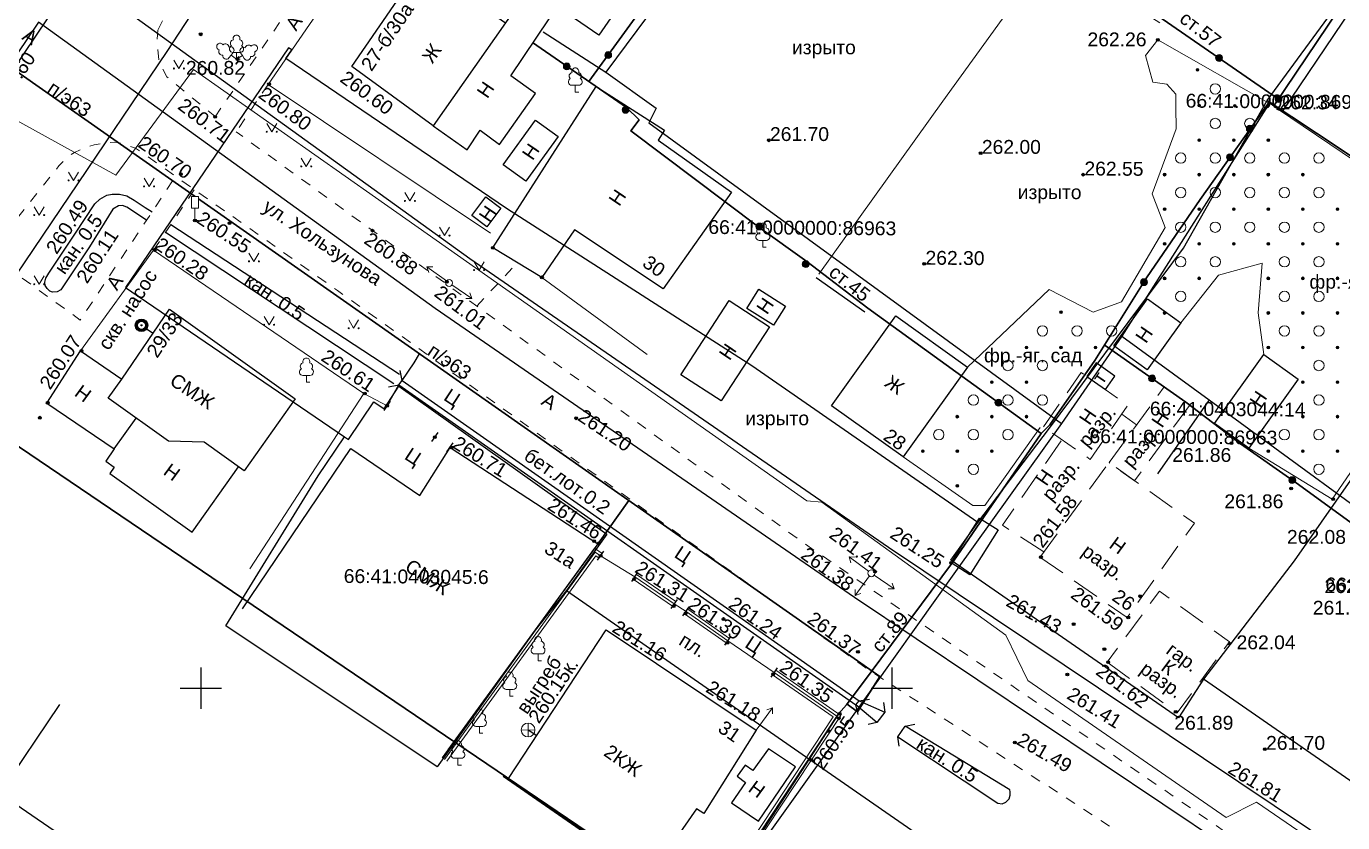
# Model space of a CAD drawing. Header units: metres. Extents: x -1448899 to 1563798, y -293564 to 398817.
# Drawn here: x 40487.4 to 40582.6, y 36890.3 to 36947.9 of the extents above; entities that cross this region are included whole.
import ezdxf
from ezdxf.enums import TextEntityAlignment as Align

# ---------------------------------------------------------------- set-up
doc = ezdxf.new("R2010")
doc.units = ezdxf.units.M
doc.set_wipeout_variables(frame=1)
doc.header["$PDMODE"] = 32
doc.header["$PDSIZE"] = 0.2
doc.linetypes.add('atp_1.5x1.5', pattern=[3, 1.5, -1.5])
doc.linetypes.add('atp_2x1', pattern=[3, 2, -1])
for name, color, linetype in [('C', 134, 'Continuous'), ('LABELS', 254, 'Continuous'), ('P', 94, 'Continuous'), ('T', 1, 'Continuous'), ('Z', 30, 'Continuous'), ('Автодорожное хозяйство', 7, 'Continuous'), ('Газопроводы', 7, 'Continuous'), ('граница ск ЕКБ', 7, 'Continuous'), ('Здания и строения', 7, 'Continuous'), ('Кабели низкого напряжения', 7, 'Continuous'), ('кадастр', 7, 'Continuous'), ('Крышки колодцев', 7, 'Continuous'), ('Объекты электропередачи', 7, 'Continuous'), ('Ограждения', 7, 'Continuous'), ('Отметка', 7, 'Continuous'), ('Пикет', 7, 'Continuous'), ('Растительность', 7, 'Continuous'), ('Сетка координат', 7, 'Continuous')]:
    doc.layers.add(name, color=color, linetype=linetype)
doc.styles.get("Standard").update_dxf_attribs({"font": 'arial.ttf'})
doc.styles.add('Бм431', font='')
doc.styles.get('Бм431').set_extended_font_data('Bm431', italic=True)
doc.linetypes.add('atp_0x1', pattern='A,0,[133,ltypeshp.shx,S=0.05,R=0,X=0,Y=0],-1', length=1)
doc.linetypes.add('atp_119_3', pattern='A,4,-2,[131,ltypeshp.shx,S=0.45,R=90,X=0.45,Y=-0.45],8,[131,ltypeshp.shx,S=0.45,R=-90,X=-0.45,Y=0.45],-2,4', length=20)
doc.linetypes.add('atp_121_g', pattern='A,8,-0.6,["Г",Бм431,S=2,R=0,X=0,Y=-1],-2.3,24', length=34.9)
doc.linetypes.add('atp_122_g', pattern='A,2,-2,3,-0.6,["Г",Бм431,S=2,R=0,X=0,Y=-1],-2.8,3,-2,8,-2,8,-2,6', length=41.4)
doc.linetypes.add('atp_472', pattern='A,0,-8,[130,ltypeshp.shx,S=0.4,R=0,X=0,Y=0],0', length=8)
doc.linetypes.add('atp_474_1a', pattern='A,1,-0.4,[133,ltypeshp.shx,S=0.1,R=0,X=0,Y=0],0.0001,[133,ltypeshp.shx,S=0.2,R=0,X=-0.1,Y=0],0,[133,ltypeshp.shx,S=0.3,R=0,X=-0.2,Y=0],0.0001,[133,ltypeshp.shx,S=0.4,R=0,X=-0.3,Y=0],0,[133,ltypeshp.shx,S=0.5,R=0,X=-0.4,Y=0],0.0001,[130,ltypeshp.shx,S=0.25,R=0,X=0.1,Y=0.75],-0.6,3', length=5.0003)
doc.linetypes.add('atp_475_1', pattern='A,2.5,[130,ltypeshp.shx,S=0.4,R=0,X=0,Y=0.4],2.5', length=5)

# ---------------------------------------------------------------- blocks, each defined once
blk = doc.blocks.new('A$C441d7248')
at = {"layer": 'граница ск ЕКБ', "color": 5, "lineweight": 30}
blk.add_lwpolyline([(216.791, 5.82), (307.271, 137.682), (92.911, 286.428), (0, 152.622), (216.791, 5.82)], dxfattribs=at)
blk = doc.blocks.new('atp_390a')
at = {"color": 0, "linetype": 'ByBlock', "lineweight": -2}
for points in [[(0, 0.99), (-0.51, 0.99)], [(0, 0.99), (0.51, 0.99)], [(0, 0), (0, 0.99)], [(0.5, 0), (0, 0)]]:
    blk.add_lwpolyline(points, dxfattribs=at)
for centre, start, end in [((-0.51, 1.49), 115.6346, 270), ((-0.39, 2.32), 97.9406, 227.8197), ((0, 3), 90, 202.242), ((0, 3), 337.758, 90), ((0.39, 2.32), 312.1803, 82.0594), ((0.51, 1.49), 270, 64.3654)]:
    blk.add_arc(centre, 0.5, start, end, dxfattribs=at)
blk = doc.blocks.new('atp_184')
at = {"color": 0, "linetype": 'ByBlock', "lineweight": -2}
blk.add_wipeout([(-0.5, 3.5), (-0.5, 1.8), (0.5, 1.8), (0.5, 3.5)], dxfattribs=at)
blk.add_lwpolyline([(-0.5, 3.5), (-0.5, 1.8), (0.5, 1.8), (0.5, 3.5)], close=True, dxfattribs=at)
blk.add_lwpolyline([(0.5, 0), (0, 0), (0, 1.8)], dxfattribs=at)
blk = doc.blocks.new('atp_409')
at = {"color": 0, "linetype": 'ByBlock', "lineweight": -2}
blk.add_circle((0, 0), 0.75, dxfattribs=at)
blk = doc.blocks.new('atp_410')
at = {"linetype": 'ByBlock', "lineweight": -2}
h = blk.add_hatch(color=0, dxfattribs=at)
edge = h.paths.add_edge_path()
edge.add_arc((0, 0), 0.2, 0, 360)
at = {"color": 0, "linetype": 'ByBlock', "lineweight": -2}
blk.add_circle((0, 0), 0.2, dxfattribs=at)
blk = doc.blocks.new('atp_106a')
at = {"color": 0, "linetype": 'ByBlock', "lineweight": -2}
blk.add_circle((0, 0), 0.5, dxfattribs=at)
blk = doc.blocks.new('atp_115c')
at = {"color": 0, "linetype": 'ByBlock', "lineweight": -2}
for points in [[(3.29, -0.5), (4, 0), (3.29, 0.5)], [(0.5, 0), (4, 0)]]:
    blk.add_lwpolyline(points, dxfattribs=at)
blk = doc.blocks.new('atp_107a')
at = {"linetype": 'ByBlock', "lineweight": -2}
h = blk.add_hatch(color=0, dxfattribs=at)
edge = h.paths.add_edge_path()
edge.add_arc((0, 0), 0.5, 0, 360)
at = {"color": 0, "linetype": 'ByBlock', "lineweight": -2}
blk.add_circle((0, 0), 0.5, dxfattribs=at)
blk = doc.blocks.new('atp_416')
at = {"color": 0, "linetype": 'ByBlock', "lineweight": -2}
blk.add_lwpolyline([(0.72, 1.2), (0, 0), (-0.72, 1.2)], dxfattribs=at)
for centre in [(-0.72, 0), (0.72, 0)]:
    blk.add_circle(centre, 0.075, dxfattribs=at)
blk = doc.blocks.new('atp_115a')
at = {"color": 0, "linetype": 'ByBlock', "lineweight": -2}
for points in [[(0, 0), (4, 0)], [(3.29, -0.5), (4, 0), (3.29, 0.5)]]:
    blk.add_lwpolyline(points, dxfattribs=at)
blk = doc.blocks.new('atp_117kb')
at = {"color": 0, "linetype": 'ByBlock', "lineweight": -2}
for points in [[(-1, 0), (1, 0)], [(0, 1), (0, -1)]]:
    blk.add_lwpolyline(points, dxfattribs=at)
blk.add_circle((0, 0), 1, dxfattribs=at)
blk = doc.blocks.new('A$C0BB7152E')
at = {"layer": 'C', "linetype": 'Continuous'}
blk.add_lwpolyline([(1532987.29, 387405.49), (1532970.42, 387416.99), (1532968.64, 387414.18), (1532952.06, 387425.45), (1532954, 387428.19), (1532937.56, 387439.38), (1532919.74, 387450.61), (1532903.68, 387461.34), (1532904.1, 387461.96), (1532903.87, 387462.12), (1532892.2, 387444.69), (1532892.66, 387444.39), (1532908.14, 387434.03), (1532908.43, 387433.82), (1532910.24, 387436.57), (1532910.99, 387436.06), (1532912.05, 387437.71), (1532927.16, 387427.14), (1532924.28, 387423.03), (1532941.74, 387411.13), (1532958.49, 387399.71)], dxfattribs=at)
at = {"layer": 'P', "linetype": 'Continuous'}
for points in [[(1532991.97, 387447.52), (1532980.07, 387455.36), (1532974.7, 387458.86), (1532996.37, 387488.86), (1532998.06, 387491.86), (1533013.5, 387481.25), (1533011.75, 387478.56), (1532999.07, 387458.3)], [(1532991.97, 387447.52), (1532976.91, 387425.58), (1532970.42, 387416.99), (1532968.64, 387414.18), (1532952.06, 387425.45), (1532954, 387428.19), (1532959.13, 387435.04), (1532968.73, 387448.12), (1532974.7, 387458.86), (1532980.07, 387455.36)], [(1532908.14, 387434.03), (1532908.43, 387433.82), (1532910.24, 387436.57), (1532910.99, 387436.06), (1532912.05, 387437.71), (1532927.16, 387427.14), (1532924.28, 387423.03), (1532922.05, 387420.15), (1532915.03, 387410.2), (1532899.65, 387420.28), (1532906.26, 387431.18)]]:
    blk.add_lwpolyline(points, close=True, dxfattribs=at)
at = {"layer": 'T', "linetype": 'Continuous'}
for points in [[(1532998.66, 387492.8), (1532996.67, 387489.36), (1532994.01, 387485.38), (1532988.73, 387477.56), (1532975.79, 387458.08), (1532974.89, 387458.71), (1532964.32, 387441.74), (1532959.99, 387435.38), (1532952.54, 387424.79)], [(1532935.04, 387482.18), (1532940.02, 387478.55), (1532926.85, 387460.52)], [(1532922.29, 387463.41), (1532926.85, 387460.52), (1532930.51, 387457.95), (1532929.97, 387456.9), (1532959.99, 387435.38)], [(1532964.32, 387441.74), (1532970.68, 387437.17), (1532986.99, 387425.45), (1533008.43, 387411.35), (1533015.12, 387407.17), (1533014.16, 387405.94), (1533018.49, 387402.89), (1533027.71, 387396.06), (1533026.51, 387393.61), (1533026.6, 387393.56)], [(1532970.68, 387437.17), (1532966.98, 387431.8)], [(1532952.54, 387424.79), (1532945.03, 387414.09)], [(1532887.66, 387414.51), (1532883.37, 387408.06), (1532906.2, 387392.66), (1532907.38, 387391.8), (1532918.6, 387384.05), (1532923.2, 387381.46)], [(1532945.03, 387414.09), (1532937.59, 387403.5), (1532923.2, 387381.46), (1532910.93, 387362.83), (1532913.79, 387360.83), (1532923.42, 387354.25), (1532924.8, 387353.36), (1532927.82, 387350.79), (1532927.11, 387349.65), (1532943.01, 387338.64), (1532943.42, 387339.33), (1532947.4, 387336.7), (1532948.05, 387336.26), (1532947.01, 387334.31)]]:
    blk.add_lwpolyline(points, dxfattribs=at)
at = {"layer": 'Z', "linetype": 'Continuous'}
for points in [[(1533097.19, 387762.94), (1533070.58, 387723.24), (1533071.56, 387707.06), (1533055.42, 387680.86), (1533041.73, 387657.54), (1533027.45, 387637.63), (1533010.33, 387631.95), (1532946.15, 387540.01), (1532918.03, 387497.47), (1532895.06, 387461.77), (1532867.1, 387419.72), (1532845.93, 387387.45), (1532828.37, 387398.97), (1532849.58, 387431.3), (1532877.48, 387473.27), (1532900.43, 387508.95), (1532928.77, 387551.81), (1532997.11, 387649.69), (1533014.37, 387655.41), (1533024.11, 387669), (1533037.42, 387691.68), (1533050.2, 387712.42), (1533049.2, 387729.04), (1533079.74, 387774.63)], [(1532937.63, 387547.37), (1532908.06, 387504.07), (1532884.93, 387469.12), (1532857.09, 387427.06), (1532841.7, 387403.78), (1532845.04, 387401.56), (1532860.43, 387424.85), (1532888.27, 387466.9), (1532911.39, 387501.83), (1532940.93, 387545.11)]]:
    blk.add_lwpolyline(points, close=True, dxfattribs=at)
for points in [[(1533022.06, 387485.81), (1532975.56, 387516.78), (1532937.66, 387542.26), (1532910.87, 387501.15), (1532888.21, 387467.49), (1532917.11, 387446.98), (1532947.56, 387426.35), (1533026.55, 387374.35)], [(1533021.37, 387372.47), (1532945.12, 387422.69), (1532914.63, 387443.35), (1532885.77, 387463.83), (1532859.8, 387424.7), (1532844.12, 387401.76), (1532839.62, 387397.85), (1532837.99, 387399.02), (1532840.89, 387404.12), (1532856.47, 387426.93), (1532882.45, 387466.06), (1532858.83, 387481.1), (1532819.82, 387507.65)]]:
    blk.add_lwpolyline(points, dxfattribs=at)
at = {"layer": 'LABELS'}
for s, p in [('66:41:0000000:86963', (1532975.6, 387458.795)), ('66:41:0000000:86963', (1532941.14, 387449.395)), ('66:41:0403044:14', (1532972.015, 387436.52)), ('66:41:0000000:86963', (1532968.83, 387434.485)), ('66:41:0403045:6', (1532913.405, 387423.955)), ('66:41:0000000:86963', (1532985.985, 387423.9))]:
    blk.add_text(s, height=1, dxfattribs=at).set_placement(p, align=Align.MIDDLE_CENTER)
blk = doc.blocks.new('A$C0ab4c2d5')
for points in [[(62.442, 168.577), (64.446, 171.484), (69.653, 167.895), (67.649, 164.988)], [(55.673, 158.428), (49.795, 162.705), (54.851, 170.075), (60.914, 165.881)], [(73.596, 140.429), (77.093, 145.791), (80, 143.896), (76.503, 138.534)], [(78.359, 145.223), (79.23, 146.604), (81.157, 145.388), (80.286, 144.007)], [(104.912, 142.508), (107.352, 145.913), (109.775, 144.178), (107.335, 140.772)], [(84.501, 138.186), (89.134, 144.674), (94.319, 140.972), (89.686, 134.484)], [(102.959, 140.296), (104.317, 139.353), (104.997, 140.332), (103.639, 141.275)], [(112.19, 136.893), (115.761, 141.888), (118.253, 140.106), (114.682, 135.111)], [(61.121, 111.233), (68.196, 121.975), (79.042, 114.732), (75.25, 108.694), (74.732, 109.049), (71.311, 104.15)]]:
    blk.add_lwpolyline(points, close=True)
for points in [[(55.673, 158.428), (58.142, 156.691), (59.077, 158.099), (60.477, 157.079), (63.079, 160.76), (61.283, 162.037), (64.068, 166.147), (62.083, 167.599), (60.914, 165.881)], [(34.939, 151.605), (33.509, 152.552), (33.192, 152.67), (32.91, 152.626), (32.497, 152.398), (30.804, 149.67), (28.736, 146.565), (28.462, 146.429), (28.138, 146.402), (27.929, 146.464), (27.734, 146.666), (27.61, 146.882), (27.586, 147.128), (27.641, 147.403), (27.863, 147.765), (29.746, 150.596), (31.193, 152.771), (31.566, 153.114), (32.054, 153.403), (32.439, 153.484), (32.971, 153.484), (33.521, 153.35), (34.034, 153.058), (34.845, 152.508), (35.331, 152.196)], [(52.83, 139.763), (36.299, 150.698)], [(86.907, 144.955), (83.384, 147.443)], [(52.435, 139.559), (53.197, 139.708), (53.421, 140.005), (53.281, 140.739)], [(53.421, 140.005), (86.486, 116.854)], [(53.197, 139.708), (86.262, 116.558)], [(57.101, 135.509), (56.638, 134.857)], [(41.866, 123.497), (49.724, 135.091), (54.704, 131.705), (56.912, 135.164), (67.576, 128.207), (56.744, 113.299)], [(56.912, 135.164), (56.903, 135.231)], [(86.415, 115.861), (86.262, 116.558), (86.486, 116.854), (87.238, 116.965)], [(87.777, 115.272), (86.262, 116.558)], [(86.486, 116.854), (88.358, 116.031)], [(88.251, 116.72), (88.358, 116.031), (87.777, 115.272), (87.147, 115.149)], [(89.397, 113.582), (89.292, 114.249), (89.811, 115.02), (90.509, 115.152)], [(89.292, 114.249), (96.514, 109.451), (96.828, 109.408), (97.091, 109.53), (97.34, 109.775), (97.414, 110.019), (97.427, 110.264), (97.383, 110.408), (89.811, 115.02)], [(79.21, 108.137), (81.878, 112.079), (79.942, 113.39), (78.808, 111.806), (78.247, 112.207), (77.665, 111.393), (78.279, 110.953), (77.262, 109.474), (79.21, 108.137)]]:
    blk.add_lwpolyline(points)
for points, elevation in [([(63.544, 147.465), (59.992, 149.596), (67.457, 161.266), (72.409, 158.098), (71.958, 157.394), (77.246, 153.62), (72.312, 146.629), (65.886, 150.906), (63.544, 147.465)], 260.873), ([(27.711, 138.382), (30.165, 142.146), (33.136, 140.112), (36.593, 145.163), (45.699, 138.69), (41.999, 133.484), (39.105, 135.542), (36.524, 135.621), (32.401, 138.556), (32.154, 138.732), (33.136, 140.112)], 259.593), ([(52.349, 138.2), (53.197, 139.708), (53.421, 140.005), (54.292, 141.285), (54.685, 141.936)], 260.609), ([(27.711, 138.382), (32.599, 135.063), (34.183, 137.288)], 259.593), ([(52.565, 138.504), (52.103, 137.852)], 260.609), ([(56.019, 136.24), (55.557, 135.588)], 260.63), ([(32.599, 135.063), (31.989, 134.165), (32.603, 133.749), (32.282, 133.277), (38.247, 129.054), (41.598, 133.769)], 259.593)]:
    blk.add_lwpolyline(points, dxfattribs=dict(elevation=elevation))
at = {"elevation": 261.247}
blk.add_lwpolyline([(93.143, 126.82), (95.196, 130.065), (96.558, 129.203), (94.506, 125.958)], close=True, dxfattribs=at)
blk.add_point((106.829, 124.406))
at = {"layer": 'Автодорожное хозяйство', "color": 7, "linetype": 'atp_1.5x1.5', "lineweight": 15, "ltscale": 0.5, "flags": 128}
for points in [[(39.898, 159.08), (50.293, 174.235), (74.232, 209.044), (80.115, 217.431), (80.213, 217.999), (74.298, 221.938)], [(39.985, 159.03), (36.406, 161.969), (35.836, 163.087), (35.696, 164.513), (35.761, 165.337)], [(43.726, 161.417), (41.419, 157.991)], [(160.197, 81.726), (157.417, 78.267), (156.868, 77.583), (156.429, 77.583), (149.495, 82.382), (82.59, 128.181), (41.419, 157.991)], [(58.83, 145.385), (61.768, 148.53)]]:
    blk.add_lwpolyline(points, dxfattribs=at)
at = {"layer": 'Автодорожное хозяйство', "color": 7, "linetype": 'atp_0x1', "lineweight": 15, "ltscale": 0.5, "flags": 128}
for points in [[(67.788, 127.34), (70.262, 125.812)], [(73.111, 123.854), (73.973, 123.312)], [(76.996, 121.196), (80.344, 118.899)]]:
    blk.add_lwpolyline(points, dxfattribs=at)
at = {"layer": 'Газопроводы', "linetype": 'atp_121_g', "lineweight": 30, "ltscale": 0.5, "flags": 128}
blk.add_lwpolyline([(94.427, 212.68), (106.164, 203.268), (101.9, 196.166), (111.372, 189.275), (104.808, 178.592), (100.798, 172.326), (100.382, 171.72), (116.832, 160.357)], dxfattribs=at)
at = {"layer": 'Газопроводы', "linetype": 'atp_121_g', "lineweight": 30, "ltscale": 0.5, "elevation": 262.406, "flags": 128}
for points in [[(66.94, 161.621), (78.402, 177.417), (83.24, 183.531), (83.949, 184.801), (82.994, 185.505), (89.072, 194.943), (86.335, 196.722), (87.911, 199.119), (87.648, 199.292)], [(129.208, 178.282), (128.505, 177.456), (127.554, 176.338), (125.377, 172.695), (121.229, 166.87), (116.498, 159.863), (116.15, 160.127), (111.153, 153.1), (107.291, 147.432), (103.55, 141.457), (100.286, 136.793), (99.654, 136.177), (93.315, 126.951), (93.229, 126.834)], [(26.13, 173.184), (20.853, 165.632), (87.988, 118.611), (86.366, 116.052), (85.612, 116.616)], [(62.864, 164.436), (69.67, 159.743), (70.574, 158.866), (69.982, 158.058), (79.232, 151.105), (82.703, 148.613), (87.109, 145.243), (93.478, 140.642), (99.654, 136.177)], [(104.3, 142.54), (110.123, 138.451), (114.082, 135.439), (118.103, 132.613), (133.474, 121.445), (141.395, 115.441), (149.951, 109.451), (152.594, 107.542), (154.991, 105.989), (154.159, 104.631), (167.731, 94.598), (159.832, 84.206), (160.567, 83.563), (159.005, 81.449), (150.28, 69.209), (156.19, 65.276), (154.407, 62.721), (165.267, 55.063), (164.766, 54.521), (155.949, 42.022)], [(67.396, 90.106), (79.328, 107.182), (85.002, 115.898)], [(60.743, 111.407), (75.171, 101.401)]]:
    blk.add_lwpolyline(points, dxfattribs=at)
at = {"layer": 'Газопроводы', "ltscale": 0.5}
for points in [[(60.737, 155.603), (63.081, 158.833), (64.718, 157.645), (62.375, 154.415)], [(58.463, 151.948), (59.488, 153.292), (60.576, 152.462), (59.551, 151.118)]]:
    blk.add_lwpolyline(points, close=True, dxfattribs=at)
at = {"layer": 'Газопроводы', "linetype": 'atp_122_g', "lineweight": 30, "ltscale": 0.5, "flags": 128}
blk.add_lwpolyline([(67.643, 128.237), (69.816, 131.339)], dxfattribs=at)
at = {"layer": 'Газопроводы', "ltscale": 0.5}
for points in [[(67.56, 127.011), (68.016, 127.668)], [(70.034, 125.483), (70.49, 126.14)], [(72.883, 123.525), (73.339, 124.182)], [(73.744, 122.983), (74.201, 123.64)], [(76.767, 120.867), (77.224, 121.524)], [(80.116, 118.57), (80.572, 119.227)], [(62.539, 114.74), (63.161, 114.331)]]:
    blk.add_lwpolyline(points, dxfattribs=at)
at = {"layer": 'Газопроводы', "linetype": 'atp_122_g', "lineweight": 30, "ltscale": 0.5, "elevation": 262.406, "flags": 128}
blk.add_lwpolyline([(93.172, 126.758), (87.349, 118.94), (85.568, 116.558), (85.008, 115.905)], dxfattribs=at)
at = {"layer": 'Здания и строения', "color": 7, "linetype": 'atp_2x1', "lineweight": 15, "flags": 128}
for points in [[(99.821, 136.66), (102.546, 140.583), (105.939, 138.226), (103.213, 134.303)], [(104.571, 134.077), (108.565, 139.545), (110.399, 138.205), (106.422, 132.759)], [(99.572, 127.232), (105.889, 122.869), (110.741, 129.683), (104.571, 134.077)], [(104.433, 119.639), (109.504, 115.98), (113.283, 121.12), (108.212, 124.779)]]:
    blk.add_lwpolyline(points, close=True, dxfattribs=at)
for points in [[(105.486, 137.573), (106.555, 136.793)], [(99.856, 127.621), (96.858, 129.545), (101.157, 135.732)]]:
    blk.add_lwpolyline(points, dxfattribs=at)
at = {"layer": 'Кабели низкого напряжения', "linetype": 'atp_119_3', "lineweight": 15, "ltscale": 0.5, "flags": 128}
blk.add_lwpolyline([(9.794, 144.366), (14.688, 152.159), (21.058, 161.264), (32.71, 154.867), (38.34, 162.484), (51.491, 153.244), (76.534, 135.651), (82.717, 131.309), (83.782, 131.211), (97.092, 121.601), (98.696, 118.309), (113.051, 108.413), (115.244, 109.528), (158.713, 79.723), (163.088, 76.754), (165.963, 80.987)], dxfattribs=at)
at = {"layer": 'Ограждения', "color": 7, "linetype": 'atp_474_1a', "lineweight": 15, "ltscale": 0.5, "elevation": 262.406, "flags": 128}
for points in [[(51.687, 172.978), (43.726, 161.417), (59.81, 150.663)], [(52.334, 138.178), (50.654, 139.058), (42.416, 126.385)]]:
    blk.add_lwpolyline(points, dxfattribs=at)
at = {"layer": 'Ограждения', "color": 7, "linetype": 'atp_475_1', "lineweight": 15, "ltscale": 0.5, "elevation": 262.406, "flags": 128}
for points in [[(108.24, 165.876), (100.32, 170.946), (92.537, 160.198), (83.574, 147.692)], [(50.654, 139.058), (35.447, 149.439), (30.165, 142.146)]]:
    blk.add_lwpolyline(points, dxfattribs=at)
at = {"layer": 'Ограждения', "color": 7, "linetype": 'atp_474_1a', "lineweight": 15, "ltscale": 0.5, "flags": 128}
blk.add_lwpolyline([(63.544, 147.465), (71.161, 141.888)], dxfattribs=at)
at = {"layer": 'Ограждения', "color": 7, "linetype": 'Continuous', "lineweight": 15, "ltscale": 0.5, "flags": 128}
for points in [[(67.899, 127.506), (67.34, 127.882), (56.329, 112.727)], [(67.676, 127.174), (67.436, 127.335), (56.652, 112.492)]]:
    blk.add_lwpolyline(points, dxfattribs=at)
at = {"layer": 'Ограждения', "color": 7, "linetype": 'atp_472', "lineweight": 15, "ltscale": 0.5, "flags": 128}
blk.add_lwpolyline([(67.788, 127.34), (67.388, 127.609), (56.49, 112.61)], dxfattribs=at)
at = {"layer": 'Ограждения', "color": 7, "linetype": 'atp_472', "lineweight": 15, "ltscale": 0.5, "elevation": 262.406, "flags": 128}
for points in [[(73.111, 123.854), (70.262, 125.812)], [(76.996, 121.196), (73.973, 123.312)], [(75.338, 101.291), (84.883, 115.747), (80.344, 118.899)]]:
    blk.add_lwpolyline(points, dxfattribs=at)
at = {"layer": 'Ограждения', "color": 7, "linetype": 'Continuous', "lineweight": 15, "ltscale": 0.5, "elevation": 262.406, "flags": 128}
for points in [[(73.224, 124.019), (70.375, 125.977)], [(72.998, 123.689), (70.149, 125.647)], [(76.881, 121.032), (73.858, 123.148)], [(77.11, 121.36), (74.087, 123.476)], [(75.505, 101.181), (85.158, 115.8), (80.458, 119.063)], [(75.171, 101.401), (84.609, 115.694), (80.23, 118.734)]]:
    blk.add_lwpolyline(points, dxfattribs=at)
at = {"layer": 'Пикет', "color": 0}
for p in [(38.852, 165.04, 260.889), (108.091, 164.633), (41.517, 163.243, 260.819), (43.798, 161.426, 260.801), (39.898, 159.08, 260.707), (116.818, 159.664, 262.336), (79.952, 157.376), (95.282, 156.449, 262.968), (37.408, 154.927, 260.695), (102.699, 154.89, 262.558), (40.94, 151.385, 262.697), (51.291, 150.843), (59.992, 149.596, 260.86), (35.52, 149.448, 260.279), (91.2, 148.438, 262.303), (63.544, 147.465, 260.873), (30.238, 142.155, 260.095), (50.727, 139.067, 260.571), (27.784, 138.391, 260.07), (52.334, 138.178, 260.609), (27.209, 137.32, 260.105), (66.012, 137.276, 261.198), (55.788, 135.914, 260.63), (113.434, 135.478, 261.862), (56.984, 135.173, 260.707), (117.754, 132.196, 261.859), (120.782, 131.435, 261.917), (67.328, 128.386, 261.457), (67.643, 128.237, 261.422), (67.788, 127.34, 261.402), (93.143, 126.82, 261.247), (99.645, 127.241, 261.579), (70.222, 125.656, 261.314), (72.346, 124.729, 261.311), (73.071, 123.698, 261.419), (73.931, 123.157, 261.392), (105.962, 122.879, 261.59), (76.672, 122.762, 261.241), (102.01, 122.385, 261.426), (76.954, 121.041, 261.389), (113.282, 120.981, 262.046), (86.404, 120.394, 261.373), (104.232, 120.582, 261.456), (104.506, 119.648, 261.622), (80.277, 118.776, 261.353), (101.553, 118.75, 261.409), (85.023, 115.587, 260.941), (85.081, 115.914, 260.951), (109.393, 116.055, 261.891), (84.283, 114.665, 260.908), (97.757, 113.835, 261.494), (115.842, 113.357, 261.697), (83.028, 112.585, 260.815)]:
    blk.add_point(p, dxfattribs=at)
at = {"layer": 'Растительность', "color": 7, "linetype": 'atp_0x1', "lineweight": 15, "flags": 128}
for points in [[(116.553, 159.821), (108.091, 164.633), (107.196, 163.514), (107.742, 161.584), (108.749, 161.43), (109.393, 160.717), (109.407, 159.766), (109.43, 158.199), (107.686, 153.511), (108.618, 151.076), (105.465, 145.705), (103.424, 144.953), (100.236, 146.6), (94.319, 140.972)], [(114.682, 135.111), (120.709, 131.426), (132.728, 148.869), (116.745, 159.655)], [(109.775, 144.178), (112.495, 147.627), (115.652, 148.487), (115.365, 144.901), (115.761, 141.888)], [(89.686, 134.484), (94.726, 130.973), (95.585, 130.962), (99.589, 136.611)]]:
    blk.add_lwpolyline(points, dxfattribs=at)
at = {"layer": 'кадастр', "rotation": 359.5536696139991}
blk.add_blockref('A$C0BB7152E', (-1535830.425, -375345.193), dxfattribs=at)
at = {"layer": 'Объекты электропередачи', "color": 7, "linetype": 'Continuous', "lineweight": 15}
for name, p, xscale, yscale, zscale, rotation in [('atp_107a', (68.334, 163.542, 262.406), 0.4999999999999996, 0.4999999999999996, 0.4999999999999996, 321.2733548779389), ('atp_107a', (65.341, 162.721, 262.406), 0.4999999999999996, 0.4999999999999996, 0.4999999999999996, 321.2733548779389), ('atp_107a', (112.527, 163.331), 0.4999999999999996, 0.4999999999999996, 0.4999999999999996, 321.2733548779389), ('atp_107a', (116.832, 160.357), 0.4999999999999996, 0.4999999999999996, 0.4999999999999996, 321.2733548779389), ('atp_107a', (69.589, 159.577), 0.4999999999999996, 0.4999999999999996, 0.4999999999999996, 321.2733548779389), ('atp_107a', (114.754, 158.218), 0.4999999999999996, 0.4999999999999996, 0.4999999999999996, 321.2733548779389), ('atp_107a', (113.319, 156.146, 262.406), 0.4999999999999996, 0.4999999999999996, 0.4999999999999996, 321.2733548779389), ('atp_107a', (79.274, 151.145), 0.4999999999999996, 0.4999999999999996, 0.4999999999999996, 321.2733548779389), ('atp_107a', (82.626, 148.423), 0.4999999999999996, 0.4999999999999996, 0.4999999999999996, 321.2733548779389), ('atp_107a', (107.096, 147.12, 262.406), 0.4999999999999996, 0.4999999999999996, 0.4999999999999996, 321.2733548779389), ('atp_107a', (107.685, 140.163, 262.406), 0.4999999999999996, 0.4999999999999996, 0.4999999999999996, 321.2733548779389), ('atp_107a', (96.566, 138.409, 262.406), 0.4999999999999996, 0.4999999999999996, 0.4999999999999996, 321.2733548779389), ('atp_107a', (117.828, 132.806, 262.406), 0.4999999999999996, 0.4999999999999996, 0.4999999999999996, 321.2733548779389), ('atp_115a', (79.042, 114.732), 0.5000000000000001, 0.5000000000000001, 0.5000000000000001, 53.68949793650098)]:
    blk.add_blockref(name, p, dxfattribs=dict(at, xscale=xscale, yscale=yscale, zscale=zscale, rotation=rotation))
at = {"layer": 'Растительность', "color": 7, "linetype": 'Continuous', "lineweight": 15, "xscale": 0.5, "yscale": 0.5, "zscale": 0.5}
for name, p in [('atp_390a', (41.448, 163.231)), ('atp_416', (37.276, 162.566)), ('atp_390a', (65.956, 160.864)), ('atp_410', (110.972, 162.466)), ('atp_409', (112.254, 161.093)), ('atp_410', (111.092, 159.893)), ('atp_410', (113.675, 159.874)), ('atp_416', (43.993, 157.99)), ('atp_409', (112.254, 158.593)), ('atp_409', (114.754, 158.593)), ('atp_410', (111.092, 157.393)), ('atp_410', (113.592, 157.393)), ('atp_410', (116.092, 157.393)), ('atp_409', (109.754, 156.093)), ('atp_409', (112.254, 156.093)), ('atp_409', (114.754, 156.093)), ('atp_409', (117.254, 156.093)), ('atp_409', (119.754, 156.093)), ('atp_416', (46.493, 155.49)), ('atp_416', (29.653, 154.475)), ('atp_416', (35.122, 154.039)), ('atp_410', (108.592, 154.893)), ('atp_410', (111.092, 154.893)), ('atp_410', (113.592, 154.893)), ('atp_410', (116.092, 154.893)), ('atp_410', (118.592, 154.893)), ('atp_416', (53.993, 152.99)), ('atp_409', (109.754, 153.593)), ('atp_409', (112.254, 153.593)), ('atp_409', (114.754, 153.593)), ('atp_409', (117.254, 153.593)), ('atp_409', (119.754, 153.593)), ('atp_416', (27.17, 151.97)), ('atp_410', (108.592, 152.393)), ('atp_410', (111.092, 152.393)), ('atp_410', (113.592, 152.393)), ('atp_410', (116.092, 152.393)), ('atp_410', (118.592, 152.393)), ('atp_410', (121.092, 152.393)), ('atp_409', (109.754, 151.093)), ('atp_409', (112.254, 151.093)), ('atp_409', (114.754, 151.093)), ('atp_409', (117.254, 151.093)), ('atp_409', (119.754, 151.093)), ('atp_416', (56.493, 150.49)), ('atp_390a', (79.524, 149.645)), ('atp_410', (108.592, 149.893)), ('atp_410', (111.092, 149.893)), ('atp_410', (113.592, 149.893)), ('atp_410', (116.092, 149.893)), ('atp_410', (118.592, 149.893)), ('atp_410', (121.092, 149.893)), ('atp_416', (42.707, 148.623)), ('atp_416', (58.993, 147.99)), ('atp_409', (109.754, 148.593)), ('atp_409', (112.254, 148.593)), ('atp_409', (117.254, 148.593)), ('atp_409', (119.754, 148.593)), ('atp_416', (27.17, 146.97)), ('atp_410', (108.592, 147.393)), ('atp_410', (111.092, 147.393)), ('atp_410', (116.092, 147.393)), ('atp_410', (118.592, 147.393)), ('atp_410', (121.092, 147.393)), ('atp_409', (109.754, 146.093)), ('atp_409', (117.254, 146.093)), ('atp_409', (119.754, 146.093)), ('atp_410', (101.094, 144.952)), ('atp_410', (108.592, 144.893)), ('atp_410', (116.092, 144.893)), ('atp_410', (118.592, 144.893)), ('atp_410', (121.092, 144.893)), ('atp_416', (43.799, 144.039, 262.406)), ('atp_416', (49.92, 143.788)), ('atp_409', (99.754, 143.593)), ('atp_409', (102.254, 143.593)), ('atp_409', (104.754, 143.593)), ('atp_409', (117.254, 143.593)), ('atp_409', (119.754, 143.593)), ('atp_410', (98.592, 142.393)), ('atp_410', (101.092, 142.393)), ('atp_410', (103.592, 142.393)), ('atp_410', (116.092, 142.393)), ('atp_410', (118.592, 142.393)), ('atp_410', (121.092, 142.393)), ('atp_390a', (46.501, 139.88)), ('atp_409', (97.254, 141.093)), ('atp_409', (99.754, 141.093)), ('atp_409', (119.754, 141.093)), ('atp_410', (96.092, 139.893)), ('atp_410', (98.592, 139.893)), ('atp_410', (118.592, 139.893)), ('atp_410', (121.092, 139.893)), ('atp_409', (94.754, 138.593)), ('atp_409', (97.254, 138.593)), ('atp_409', (99.754, 138.593)), ('atp_409', (119.754, 138.593)), ('atp_410', (93.592, 137.393)), ('atp_410', (96.092, 137.393)), ('atp_410', (98.592, 137.393)), ('atp_410', (118.592, 137.393)), ('atp_410', (121.092, 137.393)), ('atp_409', (92.254, 136.093)), ('atp_409', (94.754, 136.093)), ('atp_409', (97.254, 136.093)), ('atp_409', (117.254, 136.093)), ('atp_409', (119.754, 136.093)), ('atp_410', (91.092, 134.893)), ('atp_410', (93.592, 134.893)), ('atp_410', (96.092, 134.893)), ('atp_410', (116.092, 134.893)), ('atp_410', (118.592, 134.893)), ('atp_410', (121.092, 134.893)), ('atp_409', (94.754, 133.593)), ('atp_409', (119.754, 133.593)), ('atp_410', (93.592, 132.393)), ('atp_390a', (63.259, 119.745)), ('atp_390a', (61.211, 117.182)), ('atp_390a', (59.016, 114.508)), ('atp_390a', (57.467, 112.203))]:
    blk.add_blockref(name, p, dxfattribs=at)
at = {"layer": 'Растительность', "color": 7, "linetype": 'Continuous', "lineweight": 15}
for xscale, yscale, zscale, rotation in [(0.5000000000000002, 0.5000000000000002, 0.5000000000000002, 52.33825232709684), (0.5, 0.5, 0.5, 302.2775025587358)]:
    blk.add_blockref('atp_390a', (41.448, 163.231), dxfattribs=dict(at, xscale=xscale, yscale=yscale, zscale=zscale, rotation=rotation))
at = {"layer": 'Отметка'}
for s, rotation, p in [('27-б/30а', 55.83414, (51.208, 162.297, 521.602)), ('А', 57.01868, (45.759, 165.216, 262.406)), ('ст.57', 322.33013, (109.582, 166.004, 262.336)), ('А', 328.31896, (25.856, 164.712)), ('Ж', 55.83414, (55.613, 162.857, 260.801)), ('260.60', 54.91462, (24.51, 159.819, 260.606)), ('260.60', 323.75602, (48.856, 161.675)), ('п/э63', 325.88196, (27.676, 160.913, 261.014)), ('260.80', 323.75602, (42.947, 160.522, 260.801)), ('Н', 55.83414, (59.589, 160.333, 260.801)), ('260.71', 322.91641, (37.117, 159.707, 260.707)), ('260.70', 325.28862, (34.245, 156.943)), ('Н', 55.83414, (62.862, 155.856)), ('262.55', 359.55367, (102.785, 154.84, 262.558)), ('Н', 55.83414, (69.131, 152.539, 260.801)), ('260.49', 56.97751, (28.436, 149.069, 0.477)), ('ул. Хользунова', 326.3131, (43.259, 152.344)), ('Н', 55.83414, (59.74, 151.366)), ('кан. 0.5', 54.5868, (28.998, 147.605)), ('260.55', 326.57034, (38.484, 151.48, 260.549)), ('260.11', 56.97751, (30.632, 146.945, 0.477)), ('260.88', 325.20715, (50.59, 149.985, 260.879)), ('260.28', 325.41113, (35.444, 149.609, 260.279)), ('30', 324.69315, (70.731, 148.323)), ('262.30', 359.55367, (91.286, 148.387, 262.303)), ('кан. 0.5', 325.56614, (41.921, 147.04)), ('ст.45', 321.72764, (84.215, 147.668)), ('А', 56.97751, (32.797, 146.446, 0.477)), ('261.01', 323.30051, (55.667, 146.167, 261.014)), ('Н', 55.83414, (79.819, 144.71, 260.801)), ('29/33', 56.97751, (35.707, 141.566, 260.07)), ('Н', 55.83414, (107.239, 142.627, 260.801)), ('260.07', 56.97751, (27.963, 139.28, 260.07)), ('260.61', 326.06812, (47.486, 141.508, 260.609)), ('п/э63', 325.88196, (55.174, 141.924, 261.014)), ('Н', 55.83414, (77.11, 141.39, 260.801)), ('СМЖ', 326.57034, (36.526, 139.774)), ('Ж', 324.69315, (88.242, 139.667, 260.801)), ('т', 55.83414, (104.104, 139.673, 260.801)), ('Н', 323.70229, (29.644, 138.963)), ('Ц', 326.57034, (56.354, 138.65, 260.549)), ('Н', 55.83414, (115.5, 137.97, 260.801)), ('А', 328.31896, (63.414, 138.318)), ('261.20', 326.09706, (66.056, 137.186, 261.198)), ('Н', 55.83414, (103.157, 136.704, 260.801)), ('разр.', 50.42601, (103.013, 135.103)), ('Н', 55.83414, (108.399, 136.514, 260.801)), ('28', 324.69315, (88.16, 135.79, 260.801)), ('разр.', 50.42601, (106.205, 133.625)), ('260.71', 328.11265, (56.99, 135.21, 260.707)), ('Ц', 326.57034, (53.521, 134.387, 260.549)), ('бет.лот.0.2', 325.14815, (62.146, 134.357, 261.241)), ('Н', 323.70229, (36.073, 133.275)), ('Н', 55.83414, (100.041, 132.308, 260.801)), ('разр.', 50.42601, (100.393, 131.208, 260.801)), ('261.46', 327.43054, (63.857, 130.76, 261.457)), ('261.58', 52.89049, (99.761, 127.832, 261.579)), ('261.41', 323.81736, (84.239, 128.709, 261.408)), ('261.25', 326.90716, (88.641, 128.702, 261.247)), ('Н', 323.70229, (104.495, 127.976, 260.801)), ('31а', 327.43054, (63.626, 127.622, 261.457)), ('Ц', 326.57034, (73.036, 127.285)), ('261.38', 324.05231, (82.189, 127.229, 261.387)), ('разр.', 323.70229, (102.507, 127.457, 260.801)), ('СМЖ', 326.57034, (53.545, 126.335, 260.549)), ('261.31', 327.97392, (70.186, 126.194, 261.314)), ('261.59', 323.18484, (101.718, 124.369, 261.59)), ('26', 324.69315, (104.705, 124.184)), ('261.39', 325.42845, (74.012, 123.608, 261.392)), ('261.24', 325.14815, (76.955, 123.642, 261.241)), ('261.43', 330.68782, (97.04, 123.759, 261.426)), ('261.37', 324.05231, (82.656, 122.571, 261.373)), ('ст.89', 50.55946, (88.049, 120.257, 262.406)), ('261.16', 327.97392, (68.537, 121.893, 261.314)), ('пл.', 327.97392, (73.365, 120.965, 261.314)), ('Ц', 326.57034, (78.146, 120.777)), ('выгреб', 56.35379, (62.458, 115.807)), ('гар.', 323.21549, (108.615, 120.332, 260.801)), ('260.15к.', 56.35379, (63.32, 115.135)), ('261.35', 325.16044, (80.641, 119.06, 261.353)), ('261.62', 323.18484, (103.535, 118.814, 261.622)), ('разр.', 323.70229, (106.727, 118.95, 260.801)), ('К', 323.21549, (108.245, 119.114, 260.801)), ('261.18', 327.97392, (75.319, 117.545, 261.314)), ('261.41', 328.08394, (101.442, 117.059, 261.409)), ('31', 325.16044, (76.192, 114.679, -1.053)), ('260.95', 55.76167, (83.861, 111.762, 260.951)), ('261.49', 329.98198, (97.807, 113.748, 261.494)), ('2КЖ', 325.16044, (67.937, 112.946, -1.053)), ('кан. 0.5', 327.51274, (90.545, 113.492)), ('261.81', 328.32265, (113.09, 111.692, 261.808)), ('Н', 323.70229, (78.388, 110.354))]:
    blk.add_text(s, height=1, rotation=rotation, dxfattribs=at).set_placement(p)
for s, p in [('262.26', (103.008, 164.171)), ('изрыто', (81.631, 163.596)), ('260.82', (37.783, 162.11, 260.819)), ('262.34', (116.905, 159.614, 262.336)), ('261.70', (80.039, 157.326)), ('262.00', (95.368, 156.399, 262.968)), ('изрыто', (97.961, 153.125)), ('фр.-яг. сад', (119.064, 146.648, 262.571)), ('фр.-яг. сад', (95.521, 141.32, 262.571)), ('изрыто', (78.248, 136.777)), ('261.86', (109.14, 134.124, 261.862)), ('261.86', (112.912, 130.774, 261.859)), ('262.08', (117.44, 128.201, 262.083)), ('262.11', (120.155, 124.641, 262.106)), ('261.98', (119.309, 123.08, 261.975)), ('262.04', (113.794, 120.579, 262.046)), ('261.89', (109.293, 114.763, 261.891)), ('261.70', (115.929, 113.307, 261.697))]:
    blk.add_text(s, height=1, dxfattribs=at).set_placement(p)
at = {"layer": 'Автодорожное хозяйство', "color": 7, "linetype": 'Continuous', "lineweight": 15, "xscale": 0.5, "yscale": 0.5, "zscale": 0.5}
blk.add_blockref('atp_184', (38.439, 151.57), dxfattribs=at)
at = {"color": 5, "lineweight": 30}
blk.add_lwpolyline([(216.791, 5.82), (307.271, 137.682), (92.911, 286.428), (0, 152.622), (216.791, 5.82)], dxfattribs=at)
blk.add_lwpolyline([(36.701, 151.292), (53.237, 140.461)])
at = {"layer": 'Автодорожное хозяйство', "color": 7, "linetype": 'atp_1.5x1.5', "lineweight": 15, "ltscale": 0.5, "flags": 128}
for points in [[(35.761, 165.337), (36.102, 166.02), (44.243, 178.846), (46.191, 181.73), (58.351, 199.593), (83.686, 235.094), (84.244, 235.094), (89.551, 232.584), (98.414, 227.058), (110.512, 219.18), (118.518, 213.136), (131.3, 204.734), (145.001, 195.426), (157.967, 186.573), (194.079, 162.016), (201.143, 156.742), (206.857, 152.772), (224.198, 141.037), (236.111, 134.078)], [(189.005, 50.517), (175.256, 59.549), (170.907, 62.372), (141.315, 82.658), (109.4, 104.679), (87.156, 119.106), (48.752, 146.514), (36.251, 155.33), (34.148, 156.813), (33.169, 157.141), (32.631, 157.243), (31.782, 157.176), (31.138, 157.038), (30.402, 156.813), (29.728, 156.504), (29.222, 156.168), (28.599, 155.533), (23.508, 149.153)], [(35.447, 149.439), (38.405, 153.811)]]:
    blk.add_lwpolyline(points, dxfattribs=at)
at = {"layer": 'Пикет', "color": 0}
blk.add_point((38.439, 151.57, 260.549), dxfattribs=at)
at = {"layer": 'Крышки колодцев', "color": 7, "linetype": 'Continuous', "lineweight": 15, "xscale": 0.5000000000000012, "yscale": 0.5000000000000012, "zscale": 0.5000000000000012, "rotation": 359.5536696139989}
blk.add_blockref('atp_117kb', (62.539, 114.74), dxfattribs=at)
at = {"layer": 'Объекты электропередачи', "color": 7, "linetype": 'Continuous', "lineweight": 15, "xscale": 0.5, "yscale": 0.5, "zscale": 0.5, "rotation": 331.8896476267442}
for p in [(56.827, 147.059), (87.379, 126.076)]:
    blk.add_blockref('atp_106a', p, dxfattribs=at)
at = {"linetype": 'ByBlock', "lineweight": -2}
blk.add_wipeout([(35.02, 143.999), (35.019, 144.014), (35.019, 144.03), (35.017, 144.045), (35.015, 144.061), (35.013, 144.076), (35.01, 144.092), (35.007, 144.107), (35.003, 144.122), (34.998, 144.137), (34.993, 144.152), (34.987, 144.166), (34.981, 144.181), (34.975, 144.195), (34.968, 144.209), (34.96, 144.223), (34.952, 144.236), (34.944, 144.249), (34.935, 144.262), (34.925, 144.274), (34.916, 144.287), (34.905, 144.298), (34.895, 144.31), (34.884, 144.321), (34.872, 144.332), (34.861, 144.342), (34.849, 144.352), (34.836, 144.361), (34.823, 144.37), (34.81, 144.379), (34.797, 144.387), (34.783, 144.395), (34.77, 144.402), (34.755, 144.409), (34.741, 144.415), (34.727, 144.42), (34.712, 144.426), (34.697, 144.43), (34.682, 144.435), (34.667, 144.438), (34.651, 144.441), (34.636, 144.444), (34.62, 144.446), (34.605, 144.447), (34.589, 144.448), (34.574, 144.449), (34.558, 144.449), (34.542, 144.448), (34.527, 144.447), (34.511, 144.445), (34.496, 144.443), (34.481, 144.44), (34.465, 144.436), (34.45, 144.432), (34.435, 144.428), (34.42, 144.423), (34.406, 144.418), (34.391, 144.412), (34.377, 144.405), (34.363, 144.398), (34.349, 144.391), (34.336, 144.383), (34.323, 144.375), (34.31, 144.366), (34.297, 144.357), (34.285, 144.347), (34.273, 144.337), (34.261, 144.326), (34.25, 144.315), (34.239, 144.304), (34.229, 144.293), (34.219, 144.281), (34.209, 144.268), (34.2, 144.256), (34.192, 144.243), (34.183, 144.229), (34.176, 144.216), (34.168, 144.202), (34.161, 144.188), (34.155, 144.174), (34.149, 144.159), (34.144, 144.144), (34.139, 144.13), (34.135, 144.115), (34.131, 144.099), (34.128, 144.084), (34.125, 144.069), (34.123, 144.053), (34.121, 144.038), (34.12, 144.022), (34.12, 144.006), (34.12, 143.991), (34.12, 143.975), (34.121, 143.96), (34.123, 143.944), (34.125, 143.929), (34.128, 143.913), (34.131, 143.898), (34.135, 143.883), (34.139, 143.868), (34.144, 143.853), (34.149, 143.838), (34.155, 143.824), (34.161, 143.809), (34.168, 143.795), (34.176, 143.782), (34.183, 143.768), (34.192, 143.755), (34.2, 143.742), (34.209, 143.729), (34.219, 143.717), (34.229, 143.705), (34.239, 143.693), (34.25, 143.682), (34.261, 143.671), (34.273, 143.66), (34.285, 143.65), (34.297, 143.641), (34.31, 143.631), (34.323, 143.623), (34.336, 143.614), (34.349, 143.606), (34.363, 143.599), (34.377, 143.592), (34.391, 143.586), (34.406, 143.58), (34.42, 143.574), (34.435, 143.569), (34.45, 143.565), (34.465, 143.561), (34.481, 143.558), (34.496, 143.555), (34.511, 143.552), (34.527, 143.551), (34.542, 143.55), (34.558, 143.549), (34.574, 143.549), (34.589, 143.549), (34.605, 143.55), (34.62, 143.552), (34.636, 143.554), (34.651, 143.556), (34.667, 143.559), (34.682, 143.563), (34.697, 143.567), (34.712, 143.572), (34.727, 143.577), (34.741, 143.583), (34.755, 143.589), (34.77, 143.595), (34.783, 143.603), (34.797, 143.61), (34.81, 143.618), (34.823, 143.627), (34.836, 143.636), (34.849, 143.645), (34.861, 143.655), (34.872, 143.666), (34.884, 143.676), (34.895, 143.687), (34.905, 143.699), (34.916, 143.711), (34.925, 143.723), (34.935, 143.735), (34.944, 143.748), (34.952, 143.761), (34.96, 143.775), (34.968, 143.788), (34.975, 143.802), (34.981, 143.817), (34.987, 143.831), (34.993, 143.846), (34.998, 143.86), (35.003, 143.875), (35.007, 143.89), (35.01, 143.906), (35.013, 143.921), (35.015, 143.936), (35.017, 143.952), (35.019, 143.967), (35.019, 143.983)], dxfattribs=at)
h = blk.add_hatch(color=256, dxfattribs=at)
edge = h.paths.add_edge_path()
edge.add_arc((34.57, 143.999), 0.45, 0, 360)
edge = h.paths.add_edge_path(flags=17)
edge.add_arc((34.57, 143.999), 0.3, 0, 360)
h = blk.add_hatch(color=256, dxfattribs=at)
edge = h.paths.add_edge_path()
edge.add_arc((34.57, 143.999), 0.0375, 0, 360)
blk.add_lwpolyline([(34.944, 143.748), (35.405, 143.427)])
for radius in [0.45, 0.3, 0.0375]:
    blk.add_circle((34.57, 143.999), radius, dxfattribs=at)
at = {"layer": 'Автодорожное хозяйство', "color": 7, "linetype": 'atp_1.5x1.5', "lineweight": 15, "ltscale": 0.5, "flags": 128}
blk.add_lwpolyline([(23.507, 149.152), (30.145, 144.383), (37.042, 154.772)], dxfattribs=at)
at = {"layer": 'Пикет', "color": 0}
for p in [(56.661, 147.136, 261.014), (87.639, 126.189, 261.408)]:
    blk.add_point(p, dxfattribs=at)
at = {"layer": 'Объекты электропередачи', "color": 7, "linetype": 'Continuous', "lineweight": 15}
for p, xscale, yscale, zscale, rotation in [((56.827, 147.059), 0.5000000000000003, 0.5000000000000003, 0.5000000000000003, 144.0937053757656), ((56.827, 147.059), 0.5, 0.5, 0.5, 325.7552971492008), ((87.379, 126.076), 0.5000000000000008, 0.5000000000000008, 0.5000000000000008, 144.0937053757657), ((87.379, 126.076), 0.5000000000000008, 0.5000000000000008, 0.5000000000000008, 233.6894979361469), ((87.379, 126.076), 0.5, 0.5, 0.5, 325.7552971492008)]:
    blk.add_blockref('atp_115c', p, dxfattribs=dict(at, xscale=xscale, yscale=yscale, zscale=zscale, rotation=rotation))
at = {"layer": 'Отметка'}
blk.add_text('скв. насос', height=1, rotation=56.97751, dxfattribs=at).set_placement((32.193, 142.12))

msp = doc.modelspace()

# ---------------------------------------------------------------- linework, layer by layer
at = {"layer": 'Газопроводы', "color": 6, "lineweight": 200}
msp.add_circle((43176.127, 37749.966), 11368.91, dxfattribs=at)
at = {"layer": 'Сетка координат', "color": 92}
for p, q in [((40500, 36901.5), (40500, 36898.5)), ((40550, 36901.5), (40550, 36898.5)), ((40498.5, 36900), (40501.5, 36900)), ((40548.5, 36900), (40551.5, 36900))]:
    msp.add_line(p, q, dxfattribs=at)

# ---------------------------------------------------------------- block references
at = {"layer": 'Газопроводы'}
msp.add_blockref('A$C441d7248', (40461.139, 36782.238), dxfattribs=at)

# ---------------------------------------------------------------- next in the draw order: block references
at = {"layer": 'Газопроводы', "rotation": 359.9999655066117}
msp.add_blockref('A$C0ab4c2d5', (40461.139, 36782.239), dxfattribs=at)

doc.saveas('drawing.dxf')
